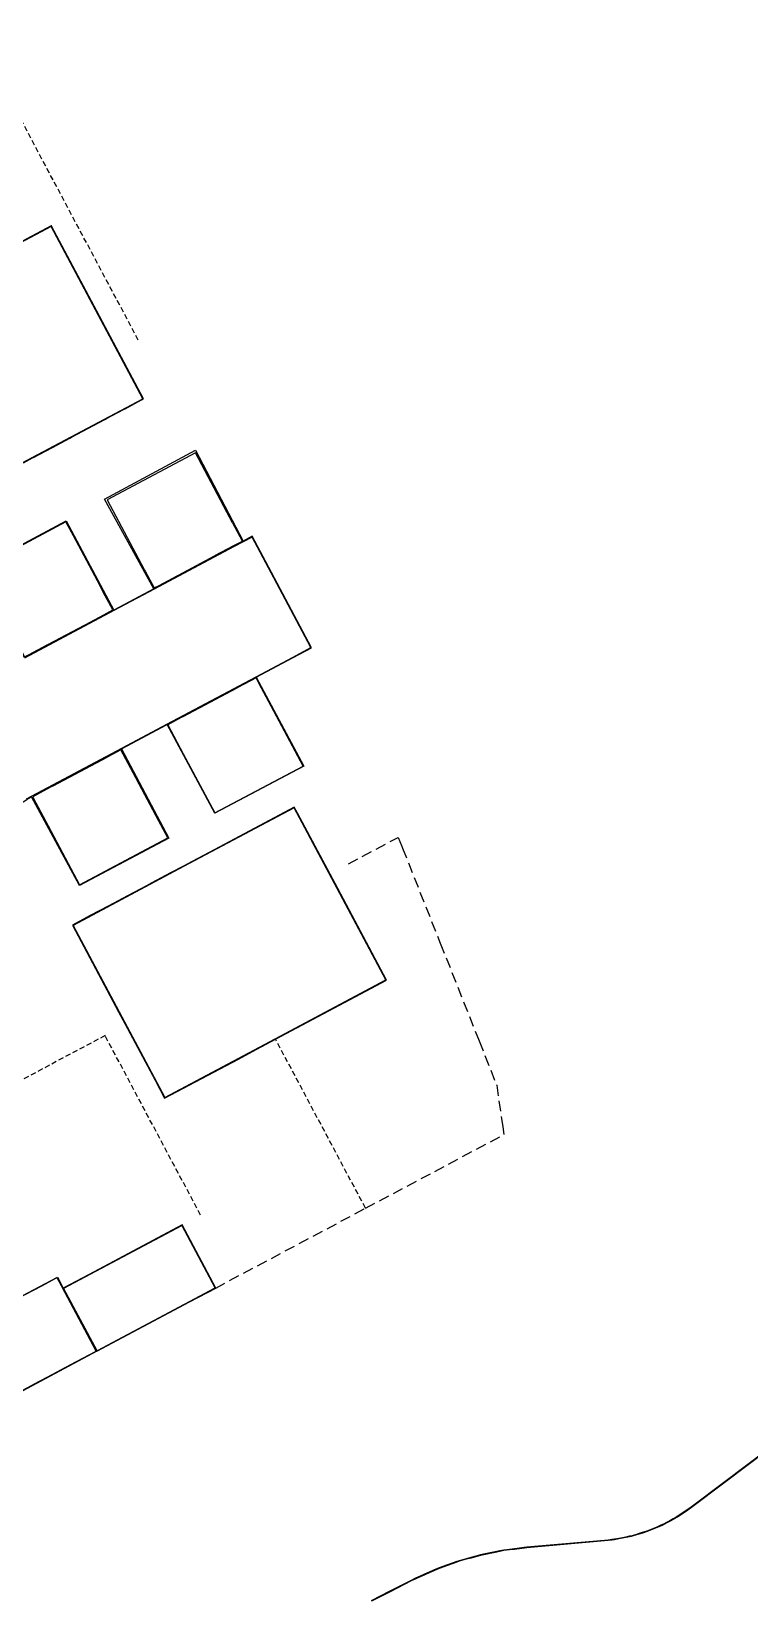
# Model space of a CAD drawing. Header units: metres. Extents: x 337936 to 338461, y 373266 to 374024.
# Drawn here: x 338204 to 338238.2, y 373574.9 to 373649.2 of the extents above; entities that cross this region are included whole.
import ezdxf

# ---------------------------------------------------------------- set-up
doc = ezdxf.new("R2010")
doc.units = ezdxf.units.M
doc.linetypes.add('DASHED2', pattern=[0.375, 0.25, -0.125])
for name, color, linetype in [('3D_LINES', 4, 'Continuous'), ('PLOTS EXTERNAL LEVEL', 3, 'Continuous'), ('PLOTS FFL', 1, 'Continuous')]:
    doc.layers.add(name, color=color, linetype=linetype)
doc.layers.add('GARAGES FFL', color=150, linetype='Continuous', lineweight=0)

msp = doc.modelspace()

# ---------------------------------------------------------------- linework, layer by layer
at = {"layer": '3D_LINES', "linetype": 'DASHED2'}
for points in [[(338209.116, 373634.531, 33.519), (338201.299, 373649.218, 33.535)], [(338207.534, 373601.459, 33.834), (338200.119, 373597.512, 33.748)], [(338212.078, 373592.922, 33.699), (338207.534, 373601.459, 33.834), (338207.534, 373601.459, 33.834)], [(338219.918, 373593.25, 33.2), (338219.916, 373593.254, 33.35), (338215.64, 373601.287, 33.675)]]:
    msp.add_polyline3d(points, dxfattribs=at)
at = {"layer": '3D_LINES', "linetype": 'Continuous'}
for points in [[(338209.858, 373622.71, 33.534), (338207.508, 373626.971, 33.6), (338211.829, 373629.295, 33.6), (338214.106, 373624.971, 33.497)], [(338203.702, 373619.434, 33.588), (338201.438, 373623.671, 33.638), (338205.682, 373625.931, 33.638), (338207.952, 373621.696, 33.55)], [(338203.796, 373612.715, 33.76), (338208.088, 373615, 33.723), (338210.476, 373616.271, 33.702), (338214.713, 373618.526, 33.665), (338214.713, 373618.526, 33.665), (338216.472, 373619.462, 33.649), (338217.322, 373619.914, 33.642), (338215.43, 373623.467, 33.541), (338214.526, 373625.167, 33.493), (338214.107, 373624.944, 33.497), (338213.676, 373624.714, 33.501), (338209.869, 373622.688, 33.534), (338207.949, 373621.666, 33.551), (338203.698, 373619.403, 33.588)], [(338214.725, 373618.504, 33.665), (338216.484, 373619.44, 33.649), (338217.355, 373619.904, 33.642), (338215.452, 373623.479, 33.541), (338214.536, 373625.201, 33.493), (338214.106, 373624.971, 33.497)], [(338209.858, 373622.71, 33.534), (338207.952, 373621.696, 33.55)], [(338214.725, 373618.504, 33.665), (338216.991, 373614.265, 33.774), (338212.75, 373612.032, 33.774), (338210.488, 373616.248, 33.702)], [(338208.322, 373615.096, 33.721), (338210.488, 373616.248, 33.702)], [(338208.322, 373615.096, 33.721), (338210.565, 373610.843, 33.804), (338206.317, 373608.593, 33.804), (338204.04, 373612.817, 33.758)], [(338202.792, 373605.036, 33.867), (338203.05, 373605.247, 33.874), (338203.06, 373605.536, 33.877), (338203.062, 373605.586, 33.879), (338203.096, 373606.581, 33.889), (338203.109, 373606.932, 33.893), (338203.212, 373609.931, 33.781), (338203.247, 373610.944, 33.745), (338203.258, 373611.256, 33.733), (338203.278, 373611.843, 33.732), (338203.296, 373611.948, 33.735), (338203.323, 373612.1, 33.744), (338203.326, 373612.119, 33.745), (338203.354, 373612.174, 33.748), (338203.396, 373612.262, 33.752), (338203.449, 373612.369, 33.757), (338203.497, 373612.423, 33.758), (338203.561, 373612.494, 33.76), (338203.629, 373612.569, 33.762), (338203.635, 373612.576, 33.762), (338203.809, 373612.693, 33.76), (338204.04, 373612.817, 33.758)], [(338203.054, 373588.805, 33.675), (338205.269, 373589.978, 33.693), (338205.546, 373589.445, 33.675)], [(338203.628, 373584.607, 33.566), (338204.411, 373585.024, 33.579), (338204.51, 373585.077, 33.579), (338205.294, 373585.494, 33.593), (338205.392, 373585.547, 33.592), (338206.177, 373585.965, 33.606), (338207.107, 373586.459, 33.675), (338207.107, 373586.459, 33.675), (338205.757, 373588.994, 33.675), (338205.524, 373589.434, 33.675), (338205.457, 373589.559, 33.679), (338205.251, 373589.946, 33.693), (338205.183, 373589.91, 33.693), (338204.506, 373589.55, 33.691), (338203.362, 373588.941, 33.678)], [(338207.141, 373586.448, 33.675), (338193.845, 373579.343, 33.463)], [(338240.997, 373583.251, 33.539), (338237.004, 373580.242, 33.504), (338235.4, 373579.033, 33.491), (338235.119, 373578.843, 33.487), (338234.976, 373578.746, 33.485), (338234.834, 373578.649, 33.484), (338234.739, 373578.585, 33.483), (338234.691, 373578.559, 33.482), (338234.538, 373578.476, 33.481), (338234.386, 373578.394, 33.479), (338234.235, 373578.312, 33.477), (338234.084, 373578.23, 33.476), (338234.036, 373578.205, 33.475), (338233.929, 373578.16, 33.474), (338233.769, 373578.093, 33.472), (338233.61, 373578.027, 33.471), (338233.451, 373577.96, 33.469), (338233.3, 373577.897, 33.468), (338233.13, 373577.845, 33.466), (338232.964, 373577.794, 33.464), (338232.799, 373577.744, 33.463), (338232.635, 373577.694, 33.461), (338232.536, 373577.664, 33.46), (338232.471, 373577.651, 33.46), (338232.301, 373577.617, 33.458), (338232.132, 373577.583, 33.456), (338231.963, 373577.549, 33.455), (338231.753, 373577.508, 33.453), (338231.625, 373577.493, 33.452), (338231.454, 373577.473, 33.45), (338231.282, 373577.452, 33.448), (338227.584, 373577.129, 33.423), (338227.466, 373577.114, 33.422), (338227.233, 373577.085, 33.421), (338227, 373577.056, 33.42), (338226.767, 373577.027, 33.419), (338226.497, 373576.994, 33.417), (338226.304, 373576.955, 33.416), (338226.074, 373576.909, 33.415), (338225.844, 373576.863, 33.413), (338225.613, 373576.817, 33.412), (338225.383, 373576.768, 33.411), (338225.156, 373576.705, 33.41), (338224.929, 373576.643, 33.408), (338224.703, 373576.58, 33.407), (338224.477, 373576.518, 33.406), (338224.366, 373576.487, 33.405), (338224.252, 373576.446, 33.404), (338224.033, 373576.368, 33.403), (338223.812, 373576.289, 33.402), (338223.591, 373576.21, 33.401), (338223.333, 373576.118, 33.399), (338223.152, 373576.038, 33.398), (338222.937, 373575.943, 33.397), (338222.723, 373575.848, 33.395), (338222.508, 373575.753, 33.394), (338222.293, 373575.656, 33.393), (338222.082, 373575.551, 33.391), (338221.075, 373575.038, 33.384), (338220.184, 373574.584, 33.398)], [(338241.012, 373583.231, 33.539), (338237.019, 373580.222, 33.504), (338235.415, 373579.013, 33.491), (338235.133, 373578.822, 33.487), (338234.99, 373578.725, 33.485), (338234.848, 373578.629, 33.484), (338234.752, 373578.563, 33.483), (338234.703, 373578.537, 33.482), (338234.55, 373578.454, 33.481), (338234.398, 373578.372, 33.479), (338234.247, 373578.29, 33.477), (338234.096, 373578.208, 33.476), (338234.047, 373578.182, 33.475), (338233.939, 373578.137, 33.474), (338233.779, 373578.07, 33.472), (338233.62, 373578.003, 33.471), (338233.461, 373577.937, 33.469), (338233.308, 373577.873, 33.468), (338233.137, 373577.821, 33.466), (338232.971, 373577.77, 33.464), (338232.807, 373577.72, 33.463), (338232.642, 373577.67, 33.461), (338232.542, 373577.639, 33.46), (338232.475, 373577.626, 33.46), (338232.306, 373577.592, 33.458), (338232.137, 373577.559, 33.456), (338231.968, 373577.525, 33.455), (338231.757, 373577.483, 33.453), (338231.628, 373577.468, 33.452), (338231.457, 373577.448, 33.45), (338231.285, 373577.428, 33.448), (338227.587, 373577.104, 33.423), (338227.469, 373577.089, 33.422), (338227.236, 373577.06, 33.421), (338227.003, 373577.031, 33.42), (338226.77, 373577.002, 33.419), (338226.501, 373576.969, 33.417), (338226.309, 373576.931, 33.416), (338226.079, 373576.885, 33.415), (338225.849, 373576.839, 33.413), (338225.618, 373576.793, 33.412), (338225.388, 373576.744, 33.411), (338225.162, 373576.681, 33.41), (338224.936, 373576.619, 33.408), (338224.71, 373576.556, 33.407), (338224.484, 373576.493, 33.406), (338224.373, 373576.463, 33.405), (338224.26, 373576.422, 33.404), (338224.041, 373576.344, 33.403), (338223.82, 373576.265, 33.402), (338223.599, 373576.186, 33.401), (338223.343, 373576.095, 33.399), (338223.162, 373576.015, 33.398), (338222.947, 373575.92, 33.397), (338222.733, 373575.825, 33.395), (338222.518, 373575.73, 33.394), (338222.304, 373575.633, 33.393), (338222.094, 373575.529, 33.391), (338221.087, 373575.016, 33.384), (338220.196, 373574.562, 33.398)]]:
    msp.add_polyline3d(points, dxfattribs=at)
for points in [[(338214.061, 373624.976, 33.497), (338213.606, 373625.831, 33.526), (338213.598, 373625.845, 33.526), (338213.327, 373626.356, 33.543), (338211.829, 373629.169, 33.6), (338207.636, 373626.937, 33.6), (338209.129, 373624.133, 33.543), (338209.414, 373623.596, 33.539), (338209.445, 373623.539, 33.539), (338209.868, 373622.744, 33.533), (338210.104, 373622.87, 33.531), (338210.965, 373623.328, 33.524), (338211.018, 373623.356, 33.523), (338212.739, 373624.272, 33.508), (338212.792, 373624.3, 33.508), (338213.653, 373624.759, 33.501), (338214.061, 373624.976, 33.497)], [(338207.904, 373621.699, 33.551), (338207.449, 373622.553, 33.576), (338207.441, 373622.568, 33.576), (338207.169, 373623.078, 33.591), (338206.028, 373625.224, 33.627), (338205.672, 373625.892, 33.638), (338201.479, 373623.66, 33.638), (338202.972, 373620.856, 33.592), (338203.257, 373620.319, 33.59), (338203.711, 373619.467, 33.587), (338203.926, 373619.581, 33.585), (338204.786, 373620.039, 33.577), (338204.839, 373620.067, 33.577), (338206.561, 373620.983, 33.562), (338206.613, 373621.011, 33.562), (338207.474, 373621.47, 33.555), (338207.904, 373621.699, 33.551)], [(338214.714, 373618.47, 33.666), (338213.85, 373618.01, 33.674), (338213.798, 373617.982, 33.674), (338211.233, 373616.617, 33.696), (338211.159, 373616.578, 33.697), (338210.521, 373616.238, 33.702), (338211.255, 373614.86, 33.714), (338212.753, 373612.045, 33.774), (338216.946, 373614.277, 33.774), (338215.553, 373616.894, 33.718), (338215.433, 373617.119, 33.713), (338214.975, 373617.98, 33.683), (338214.714, 373618.47, 33.666)], [(338208.287, 373615.049, 33.722), (338208.112, 373614.956, 33.724), (338207.667, 373614.719, 33.728), (338207.611, 373614.689, 33.728), (338205.046, 373613.323, 33.75), (338204.969, 373613.283, 33.751), (338204.094, 373612.817, 33.758), (338204.248, 373612.527, 33.759), (338204.827, 373611.439, 33.761), (338206.326, 373608.624, 33.804), (338210.519, 373610.856, 33.804), (338210.079, 373611.681, 33.791), (338209.025, 373613.661, 33.761), (338208.999, 373613.711, 33.76), (338208.287, 373615.049, 33.722)]]:
    msp.add_polyline3d(points, close=True, dxfattribs=at)
at = {"layer": '3D_LINES', "linetype": 'DASHED2', "ltscale": 2}
for points in [[(338219.103, 373609.625, 33.57), (338221.472, 373610.886, 33.461), (338221.474, 373610.887, 33.311)], [(338221.474, 373610.887, 33.311), (338221.628, 373610.499, 33.294), (338221.677, 373610.375, 33.289), (338223.474, 373605.852, 33.034), (338225.319, 373601.205, 32.773), (338226.155, 373599.098, 32.654)], [(338226.155, 373599.098, 32.654), (338226.441, 373597.119, 32.584), (338226.494, 373596.75, 32.572)], [(338219.918, 373593.25, 33.2), (338223.208, 373595.001, 32.961), (338226.492, 373596.749, 32.721), (338226.494, 373596.75, 32.572)], [(338212.793, 373589.457, 33.675), (338219.918, 373593.25, 33.2)]]:
    msp.add_polyline3d(points, dxfattribs=at)
at = {"layer": 'GARAGES FFL', "linetype": 'Continuous', "elevation": 33.675}
msp.add_lwpolyline([(338212.759, 373589.467), (338211.187, 373592.42), (338205.579, 373589.435), (338207.151, 373586.482)], close=True, dxfattribs=at)
at = {"layer": 'PLOTS EXTERNAL LEVEL', "linetype": 'Continuous'}
msp.add_polyline3d([(338203.655, 373628.698, 33.75), (338204.085, 373628.927, 33.6), (338204.135, 373628.954, 33.75), (338205.035, 373629.432, 33.75), (338205.86, 373629.871, 33.749), (338205.943, 373629.916, 33.746), (338207.522, 373630.756, 33.746), (338207.606, 373630.801, 33.742), (338208.404, 373631.226, 33.742), (338208.489, 373631.271, 33.739), (338209.269, 373631.686, 33.739), (338209.353, 373631.731, 33.736), (338209.359, 373631.734, 33.624), (338209.359, 373631.734, 33.624), (338207.013, 373636.141, 33.624), (338205.11, 373639.716, 33.624), (338204.981, 373639.96, 33.6), (338204.976, 373639.968, 33.6), (338200.573, 373637.624, 33.6)], dxfattribs=at)
for points in [[(338216.532, 373612.329, 33.675), (338212.746, 373610.313, 33.825), (338211.672, 373609.742, 33.825), (338211.257, 373609.521, 33.675), (338210.65, 373609.198, 33.825), (338209.765, 373608.727, 33.825), (338209.499, 373608.585, 33.815), (338208.608, 373608.111, 33.781), (338207.717, 373607.637, 33.748), (338206.827, 373607.163, 33.715), (338205.983, 373606.714, 33.675), (338208.174, 373602.597, 33.675), (338208.486, 373602.011, 33.675), (338209.911, 373599.333, 33.68), (338210.366, 373598.48, 33.675), (338213.874, 373600.347, 33.675), (338214.757, 373600.817, 33.675), (338215.64, 373601.287, 33.675), (338219.926, 373603.569, 33.675), (338220.914, 373604.095, 33.675), (338218.594, 373608.454, 33.684), (338216.685, 373612.041, 33.692), (338216.533, 373612.326, 33.693), (338216.533, 373612.327, 33.675), (338216.532, 373612.329, 33.675)], [(338212.793, 373589.457, 33.675), (338211.197, 373592.454, 33.675), (338206.784, 373590.104, 33.675), (338205.546, 373589.445, 33.675), (338207.141, 373586.448, 33.675), (338211.554, 373588.798, 33.675), (338212.793, 373589.457, 33.675)]]:
    msp.add_polyline3d(points, close=True, dxfattribs=at)
at = {"layer": 'PLOTS FFL', "linetype": 'Continuous'}
for points, elevation in [([(338209.325, 373631.744), (338204.966, 373639.934), (338199.714, 373637.138), (338194.618, 373634.426), (338189.366, 373631.63), (338193.725, 373623.441), (338198.977, 373626.236), (338204.073, 373628.949)], 33.75), ([(338216.521, 373612.295), (338211.269, 373609.499), (338206.017, 373606.703), (338210.376, 373598.514), (338215.628, 373601.31), (338220.881, 373604.105)], 33.825)]:
    msp.add_lwpolyline(points, close=True, dxfattribs=dict(at, elevation=elevation))

doc.saveas('drawing.dxf')
